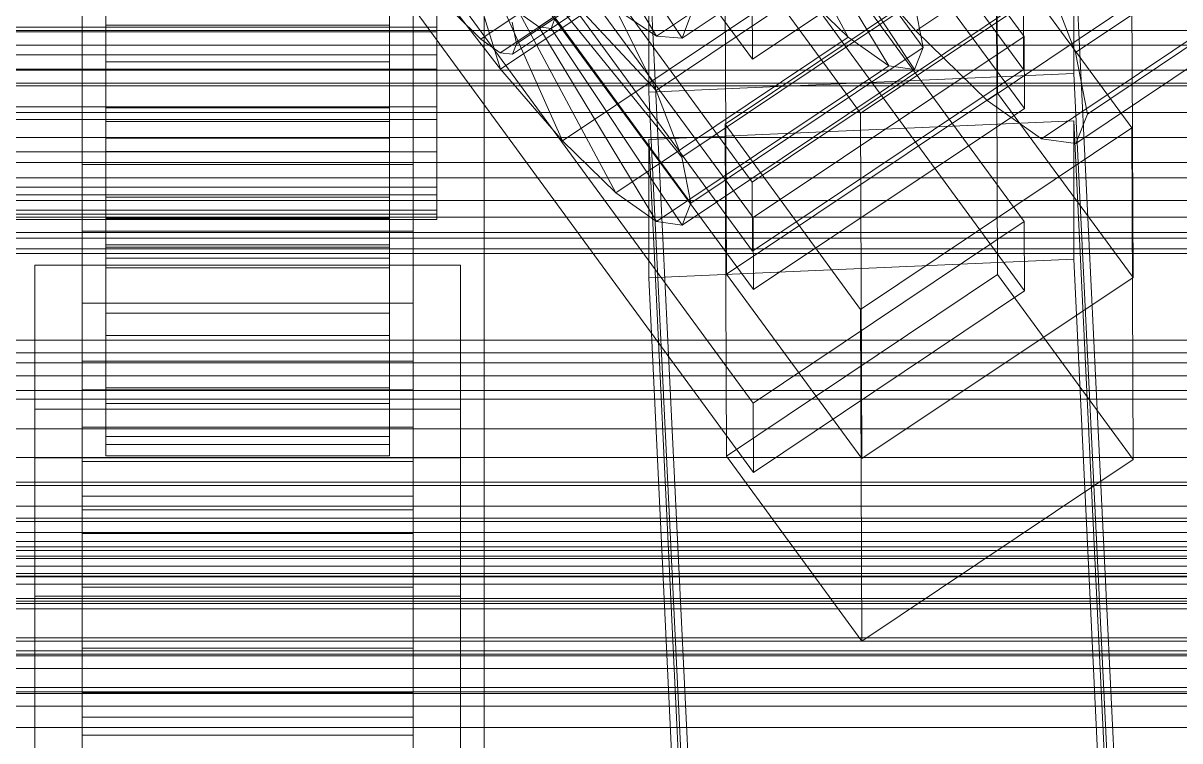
# Model space of a CAD drawing. Header units: millimetres. Extents: x -1970 to 59977, y -65068 to 6837.
# Drawn here: x 130.5 to 179.43, y -33023.81 to -32993.46 of the extents above; entities that cross this region are included whole.
import ezdxf

# ---------------------------------------------------------------- set-up
doc = ezdxf.new("R2010")
doc.units = ezdxf.units.MM
for name, color, linetype, lineweight in [('frontal_adapter-mix', 7, 'Continuous', 0), ('frontal_C01', 7, 'Continuous', 0), ('frontal_C01-mix', 7, 'Continuous', 0), ('frontal_C02', 7, 'Continuous', 0), ('frontal_C03', 7, 'Continuous', 0), ('frontal_C03-dry', 7, 'Continuous', 0), ('frontal_mezcladora', 7, 'Continuous', 0), ('frontal_secador', 7, 'Continuous', 0)]:
    doc.layers.add(name, color=color, linetype=linetype, lineweight=lineweight)

msp = doc.modelspace()

# ---------------------------------------------------------------- linework, layer by layer
at = {"layer": 'frontal_adapter-mix'}
for p, q in [((-150, -33000), (150, -33000)), ((150, -33000), (150, -33050))]:
    msp.add_line(p, q, dxfattribs=at)
at = {"layer": 'frontal_C01'}
for p, q in [((133, -33002.256), (133, -32956.533)), ((147, -32956.533), (147, -33002.256)), ((145.315, -32956.582), (172.847, -32994.026)), ((133.821, -32957.539), (161.353, -32994.983)), ((133, -32959.577), (133, -33005.299)), ((172.859, -32997.07), (145.327, -32959.626)), ((147, -33005.299), (147, -32959.577)), ((161.379, -33001.679), (133.847, -32964.235)), ((133, -33011.996), (133, -32966.273)), ((147, -32966.273), (147, -33011.996)), ((133.859, -32967.279), (161.391, -33004.723)), ((133, -32969.317), (133, -33015.039)), ((147, -33015.039), (147, -32969.317)), ((171.658, -32981.812), (171.715, -32996.422)), ((152.321, -32985.732), (157.295, -32994.01)), ((152.835, -32985.773), (158.378, -32994.095)), ((161.353, -32994.983), (172.821, -32987.329)), ((157.295, -32994.01), (167.125, -32987.45)), ((158.378, -32994.095), (168.208, -32987.536)), ((134, -32988.875), (134, -32993.542)), ((134, -32988.959), (134, -32993.542)), ((146, -32993.542), (146, -32988.875)), ((146, -32993.542), (146, -32988.959)), ((134, -32989.699), (134, -32995.104)), ((146, -32995.104), (146, -32989.699)), ((160.247, -33004.076), (160.19, -32989.466)), ((165.926, -32997.266), (160.19, -32989.466)), ((177.394, -32989.613), (165.926, -32997.266)), ((174.943, -32989.504), (174.943, -32995.593)), ((174.943, -32989.504), (177.811, -33048.646)), ((177.451, -33004.223), (177.394, -32989.613)), ((156.962, -32996.384), (156.962, -32990.295)), ((159.83, -33049.437), (156.962, -32990.295)), ((134, -32995.104), (134, -32990.617)), ((146, -32990.617), (146, -32995.104)), ((134, -32990.888), (134, -32997.616)), ((146, -32997.616), (146, -32990.888)), ((134, -32991.493), (134, -32998.891)), ((146, -32998.891), (146, -32991.493)), ((161.341, -32991.939), (161.353, -32994.983)), ((134, -32992.406), (134, -33000.819)), ((146, -33000.819), (146, -32992.406)), ((134, -32992.833), (134, -33001.721)), ((134, -32992.833), (134, -32993.628)), ((146, -33001.721), (146, -32992.833)), ((146, -32993.628), (146, -32992.833)), ((148, -32992.833), (148, -32993.628)), ((157.295, -32994.01), (155.567, -32992.852)), ((158.743, -32993.104), (158.378, -32994.095)), ((-148, -32993.628), (148, -32993.628)), ((134, -32993.824), (134, -32993.407)), ((134, -32993.407), (134, -33002.932)), ((134, -32993.542), (134, -32997.616)), ((134, -32993.542), (146, -32993.542)), ((134, -32993.628), (134, -33003.399)), ((146, -32993.628), (134, -32993.628)), ((134, -32993.628), (134, -32993.824)), ((146, -33002.932), (146, -32993.407)), ((146, -32993.407), (146, -32993.824)), ((146, -32997.616), (146, -32993.542)), ((146, -33003.399), (146, -32993.628)), ((146, -32993.824), (146, -32993.628)), ((148, -32993.824), (148, -32993.407)), ((148, -32993.628), (148, -32993.824)), ((-148, -32993.824), (148, -32993.824)), ((134, -32993.824), (134, -33003.812)), ((146, -32993.824), (134, -32993.824)), ((146, -33003.812), (146, -32993.824)), ((158.378, -32994.095), (157.295, -32994.01)), ((172.847, -32994.026), (161.379, -33001.679)), ((172.859, -32997.07), (172.847, -32994.026)), ((134, -32995.104), (146, -32995.104)), ((134, -32998.891), (134, -32995.104)), ((146, -32995.104), (146, -32998.891)), ((174.943, -32995.593), (156.962, -32996.384)), ((177.811, -33054.735), (174.943, -32995.593)), ((159.83, -33055.526), (156.962, -32996.384)), ((171.715, -32996.422), (160.247, -33004.076)), ((177.451, -33004.223), (171.715, -32996.422)), ((161.391, -33004.723), (172.859, -32997.07)), ((134, -32997.616), (134, -33000.819)), ((134, -32997.616), (146, -32997.616)), ((146, -33000.819), (146, -32997.616)), ((165.926, -32997.266), (165.983, -33011.876)), ((134, -32998.891), (146, -32998.891)), ((134, -33001.721), (134, -32998.891)), ((146, -32998.891), (146, -33001.721)), ((133, -33014.047), (133, -32999.437)), ((133, -32999.437), (147, -32999.437)), ((133, -33008.963), (133, -32999.437)), ((147, -32999.437), (147, -33014.047)), ((147, -32999.437), (147, -33008.963)), ((134, -33000.819), (134, -33002.932)), ((134, -33000.819), (146, -33000.819)), ((146, -33002.932), (146, -33000.819)), ((134, -33001.721), (146, -33001.721)), ((134, -33003.399), (134, -33001.721)), ((146, -33001.721), (146, -33003.399)), ((161.379, -33001.679), (161.391, -33004.723)), ((147, -33002.256), (133, -33002.256)), ((133, -33002.256), (133, -33005.299)), ((147, -33005.299), (147, -33002.256)), ((134, -33002.932), (134, -33003.812)), ((134, -33002.932), (146, -33002.932)), ((146, -33003.812), (146, -33002.932)), ((134, -33003.399), (146, -33003.399)), ((134, -33003.812), (134, -33003.399)), ((146, -33003.399), (146, -33003.812)), ((131, -33009.786), (131, -33003.699)), ((131, -33003.699), (149, -33003.699)), ((131, -33049.04), (131, -33003.699)), ((134, -33003.812), (146, -33003.812)), ((149, -33003.699), (149, -33009.786)), ((149, -33003.699), (149, -33049.04)), ((160.247, -33004.076), (165.983, -33011.876)), ((165.983, -33011.876), (177.451, -33004.223)), ((133, -33005.299), (147, -33005.299)), ((-311.15, -33007.822), (311.15, -33007.822)), ((-311.15, -33008.375), (311.15, -33008.375)), ((-311.15, -33008.999), (311.15, -33008.999)), ((147, -33008.963), (133, -33008.963)), ((133, -33008.963), (133, -33023.573)), ((147, -33023.573), (147, -33008.963)), ((149, -33009.786), (131, -33009.786)), ((131, -33055.128), (131, -33009.786)), ((149, -33055.128), (149, -33009.786)), ((-311.15, -33010.618), (311.15, -33010.618)), ((-311.15, -33011.824), (311.15, -33011.824)), ((147, -33011.996), (133, -33011.996)), ((133, -33011.996), (133, -33015.039)), ((147, -33015.039), (147, -33011.996)), ((147, -33014.047), (133, -33014.047)), ((133, -33014.047), (133, -33023.573)), ((147, -33023.573), (147, -33014.047)), ((-311.15, -33014.401), (311.15, -33014.401)), ((133, -33015.039), (147, -33015.039)), ((-311.15, -33016.106), (311.15, -33016.106)), ((-311.15, -33019.464), (311.15, -33019.464)), ((-450, -33020.215), (450, -33020.215)), ((-311.15, -33021.552), (311.15, -33021.552)), ((133, -33023.573), (147, -33023.573))]:
    msp.add_line(p, q, dxfattribs=at)
at = {"layer": 'frontal_C01-mix'}
for p, q in [((150, -32744.944), (150, -33000)), ((150, -33000), (-150, -33000))]:
    msp.add_line(p, q, dxfattribs=at)
at = {"layer": 'frontal_C02'}
for p, q in [((149.865, -32994.135), (363.664, -32850.894)), ((151.369, -32994.34), (365.168, -32851.098)), ((150.683, -32994.711), (364.482, -32851.469)), ((151.196, -32994.78), (364.995, -32851.539)), ((168.263, -32993.788), (352.572, -32870.304)), ((175.016, -32994.706), (359.326, -32871.222)), ((171.275, -32996.728), (355.584, -32873.244)), ((175.521, -32997.305), (359.83, -32873.821)), ((173.584, -32998.352), (357.893, -32874.868)), ((175.032, -32998.549), (359.341, -32875.065)), ((172.821, -32995.424), (145.289, -32957.831)), ((161.341, -33000.184), (133.809, -32962.591)), ((145.315, -32964.26), (172.847, -33001.853)), ((133, -33010.542), (133, -32964.638)), ((147, -32964.638), (147, -33010.542)), ((133.821, -32965.514), (161.353, -33003.107)), ((172.859, -33004.776), (145.327, -32967.183)), ((133, -32967.561), (133, -33013.465)), ((147, -33013.465), (147, -32967.561)), ((161.379, -33009.537), (133.847, -32971.944)), ((133, -33019.895), (133, -32973.991)), ((147, -32973.991), (147, -33019.895)), ((133.859, -32974.867), (161.391, -33012.459)), ((133, -32976.913), (133, -33022.817)), ((147, -33022.817), (147, -32976.913)), ((165.397, -32994.056), (161.333, -32986.452)), ((168.573, -32994.488), (162.837, -32986.656)), ((162.151, -32987.027), (152.321, -32993.613)), ((162.664, -32987.097), (152.835, -32993.683)), ((167.125, -32995.271), (162.151, -32987.027)), ((168.208, -32995.418), (162.664, -32987.097)), ((150.688, -32995.409), (160.518, -32988.823)), ((157.272, -32996.304), (167.102, -32989.718)), ((168.263, -32993.788), (164.752, -32989.732)), ((160.19, -32997.741), (171.658, -32990.058)), ((171.658, -32990.058), (171.715, -33004.086)), ((171.658, -32990.058), (177.394, -32997.89)), ((149.192, -32990.559), (150.688, -32995.409)), ((152.311, -32990.983), (157.272, -32996.304)), ((173.554, -32990.928), (175.016, -32994.706)), ((150.688, -32995.409), (147.868, -32991.746)), ((134, -32992.11), (134, -32997.047)), ((146, -32997.047), (146, -32992.11)), ((150.436, -32991.996), (153.314, -32998.443)), ((153.314, -32998.443), (163.144, -32991.857)), ((163.144, -32991.857), (165.397, -32994.056)), ((134, -32994.797), (134, -32992.458)), ((146, -32992.458), (146, -32994.797)), ((148, -32994.797), (148, -32992.458)), ((152.829, -32992.321), (158.366, -32999.13)), ((158.366, -32999.13), (168.196, -32992.544)), ((172.809, -32992.501), (161.341, -33000.184)), ((168.573, -32994.488), (168.196, -32992.544)), ((172.821, -32995.424), (172.809, -32992.501)), ((134, -32993.084), (134, -32995.402)), ((146, -32995.402), (146, -32993.084)), ((148, -32993.084), (148, -32995.402)), ((149.865, -32994.135), (148.798, -32993.093)), ((151.503, -32993.038), (155.567, -33000.642)), ((151.503, -32993.038), (152.321, -32993.613)), ((155.535, -32992.789), (157.272, -32996.304)), ((134, -32998.324), (134, -32993.432)), ((146, -32993.432), (146, -32998.324)), ((151.191, -32993.419), (151.369, -32994.34)), ((152.321, -32993.613), (157.295, -33001.857)), ((152.321, -32993.613), (152.835, -32993.683)), ((152.835, -32993.683), (153.008, -32993.242)), ((152.835, -32993.683), (158.378, -33002.004)), ((153.008, -32993.242), (158.743, -33001.074)), ((150.683, -32994.711), (149.865, -32994.135)), ((155.567, -33000.642), (165.397, -32994.056)), ((165.397, -32994.056), (167.125, -32995.271)), ((171.275, -32996.728), (168.263, -32993.788)), ((151.369, -32994.34), (151.196, -32994.78)), ((158.743, -33001.074), (168.573, -32994.488)), ((168.208, -32995.418), (168.573, -32994.488)), ((175.016, -32994.706), (175.521, -32997.305)), ((-148, -32994.797), (148, -32994.797)), ((134, -32996.997), (134, -32994.797)), ((134, -32994.797), (134, -32997.047)), ((146, -32994.797), (134, -32994.797)), ((146, -32997.047), (146, -32994.797)), ((146, -32994.797), (146, -32996.997)), ((148, -32996.997), (148, -32994.797)), ((151.196, -32994.78), (150.683, -32994.711)), ((-148, -32995.402), (148, -32995.402)), ((134, -32995.402), (134, -32998.324)), ((146, -32995.402), (134, -32995.402)), ((134, -32995.402), (134, -32997.54)), ((146, -32998.324), (146, -32995.402)), ((146, -32997.54), (146, -32995.402)), ((148, -32995.402), (148, -32997.54)), ((153.314, -32998.443), (150.688, -32995.409)), ((157.295, -33001.857), (167.125, -32995.271)), ((158.378, -33002.004), (168.208, -32995.418)), ((161.353, -33003.107), (172.821, -32995.424)), ((167.125, -32995.271), (168.208, -32995.418)), ((157.272, -32996.304), (158.366, -32999.13)), ((-148, -32996.997), (148, -32996.997)), ((134, -32998.91), (134, -32996.997)), ((134, -32996.997), (134, -33001.693)), ((146, -32996.997), (134, -32996.997)), ((134, -32997.047), (134, -33001.693)), ((134, -32997.047), (146, -32997.047)), ((146, -33001.693), (146, -32996.997)), ((146, -32996.997), (146, -32998.91)), ((146, -33001.693), (146, -32997.047)), ((148, -32998.91), (148, -32996.997)), ((173.584, -32998.352), (171.275, -32996.728)), ((-148, -32997.54), (148, -32997.54)), ((134, -32997.54), (134, -33002.838)), ((146, -32997.54), (134, -32997.54)), ((134, -32997.54), (134, -32999.353)), ((146, -33002.838), (146, -32997.54)), ((146, -32999.353), (146, -32997.54)), ((148, -32997.54), (148, -32999.353)), ((156.962, -32998.388), (174.943, -32997.593)), ((174.943, -32997.593), (174.943, -33003.44)), ((174.943, -32997.593), (177.811, -33056.97)), ((175.521, -32997.305), (175.032, -32998.549)), ((160.247, -33011.77), (160.19, -32997.741)), ((165.926, -33005.573), (160.19, -32997.741)), ((177.394, -32997.89), (165.926, -33005.573)), ((177.451, -33011.918), (177.394, -32997.89)), ((134, -32998.324), (146, -32998.324)), ((134, -33002.838), (134, -32998.324)), ((146, -32998.324), (146, -33002.838)), ((155.567, -33000.642), (153.314, -32998.443)), ((156.962, -33004.234), (156.962, -32998.388)), ((159.83, -33057.765), (156.962, -32998.388)), ((175.032, -32998.549), (173.584, -32998.352)), ((-148, -32998.91), (148, -32998.91)), ((134, -33000.404), (134, -32998.91)), ((134, -32998.91), (134, -33005.731)), ((146, -32998.91), (134, -32998.91)), ((146, -33005.731), (146, -32998.91)), ((146, -32998.91), (146, -33000.404)), ((148, -33000.404), (148, -32998.91)), ((-148, -32999.353), (148, -32999.353)), ((134, -32999.353), (134, -33006.666)), ((146, -32999.353), (134, -32999.353)), ((134, -32999.353), (134, -33000.717)), ((146, -33006.666), (146, -32999.353)), ((146, -33000.717), (146, -32999.353)), ((148, -32999.353), (148, -33000.717)), ((158.366, -32999.13), (158.743, -33001.074)), ((-148, -33000.404), (148, -33000.404)), ((134, -33001.378), (134, -33000.404)), ((134, -33000.404), (134, -33008.885)), ((146, -33000.404), (134, -33000.404)), ((146, -33008.885), (146, -33000.404)), ((146, -33000.404), (146, -33001.378)), ((148, -33001.378), (148, -33000.404)), ((161.341, -33000.184), (161.353, -33003.107)), ((-148, -33000.717), (148, -33000.717)), ((134, -33000.717), (134, -33009.546)), ((146, -33000.717), (134, -33000.717)), ((134, -33000.717), (134, -33001.54)), ((146, -33009.546), (146, -33000.717)), ((146, -33001.54), (146, -33000.717)), ((148, -33000.717), (148, -33001.54)), ((157.295, -33001.857), (155.567, -33000.642)), ((-148, -33001.378), (148, -33001.378)), ((-148, -33001.54), (148, -33001.54)), ((134, -33001.766), (134, -33001.378)), ((134, -33001.378), (134, -33010.942)), ((146, -33001.378), (134, -33001.378)), ((134, -33001.54), (134, -33011.284)), ((146, -33001.54), (134, -33001.54)), ((134, -33001.54), (134, -33001.766)), ((146, -33010.942), (146, -33001.378)), ((146, -33001.378), (146, -33001.766)), ((146, -33011.284), (146, -33001.54)), ((146, -33001.766), (146, -33001.54)), ((148, -33001.766), (148, -33001.378)), ((148, -33001.54), (148, -33001.766)), ((158.743, -33001.074), (158.378, -33002.004)), ((-148, -33001.766), (148, -33001.766)), ((134, -33001.693), (134, -33005.731)), ((134, -33001.693), (146, -33001.693)), ((134, -33001.766), (134, -33011.76)), ((146, -33001.766), (134, -33001.766)), ((146, -33005.731), (146, -33001.693)), ((146, -33011.76), (146, -33001.766)), ((158.378, -33002.004), (157.295, -33001.857)), ((172.847, -33001.853), (161.379, -33009.537)), ((172.859, -33004.776), (172.847, -33001.853)), ((134, -33002.838), (146, -33002.838)), ((134, -33006.666), (134, -33002.838)), ((146, -33002.838), (146, -33006.666)), ((174.943, -33003.44), (156.962, -33004.234)), ((177.811, -33062.817), (174.943, -33003.44)), ((159.83, -33063.611), (156.962, -33004.234)), ((171.715, -33004.086), (160.247, -33011.77)), ((177.451, -33011.918), (171.715, -33004.086)), ((161.391, -33012.459), (172.859, -33004.776)), ((134, -33005.731), (134, -33008.885)), ((134, -33005.731), (146, -33005.731)), ((146, -33008.885), (146, -33005.731)), ((165.926, -33005.573), (165.983, -33019.602)), ((134, -33006.666), (146, -33006.666)), ((134, -33009.546), (134, -33006.666)), ((146, -33006.666), (146, -33009.546)), ((133, -33021.781), (133, -33007.753)), ((133, -33007.753), (147, -33007.753)), ((133, -33017.316), (133, -33007.753)), ((147, -33007.753), (147, -33021.781)), ((147, -33007.753), (147, -33017.316)), ((134, -33008.885), (134, -33010.942)), ((134, -33008.885), (146, -33008.885)), ((146, -33010.942), (146, -33008.885)), ((134, -33009.546), (146, -33009.546)), ((134, -33011.284), (134, -33009.546)), ((146, -33009.546), (146, -33011.284)), ((161.379, -33009.537), (161.391, -33012.459)), ((147, -33010.542), (133, -33010.542)), ((133, -33010.542), (133, -33013.465)), ((147, -33013.465), (147, -33010.542)), ((134, -33010.942), (134, -33011.76)), ((134, -33010.942), (146, -33010.942)), ((134, -33011.284), (146, -33011.284)), ((134, -33011.76), (134, -33011.284)), ((146, -33011.76), (146, -33010.942)), ((146, -33011.284), (146, -33011.76)), ((134, -33011.76), (146, -33011.76)), ((160.247, -33011.77), (165.983, -33019.602)), ((131, -33017.69), (131, -33011.844)), ((131, -33011.844), (149, -33011.844)), ((131, -33057.366), (131, -33011.844)), ((149, -33011.844), (149, -33017.69)), ((149, -33011.844), (149, -33057.366)), ((165.983, -33019.602), (177.451, -33011.918)), ((133, -33013.465), (147, -33013.465)), ((149, -33017.69), (131, -33017.69)), ((131, -33063.211), (131, -33017.69)), ((147, -33017.316), (133, -33017.316)), ((133, -33017.316), (133, -33031.345)), ((147, -33031.345), (147, -33017.316)), ((149, -33063.211), (149, -33017.69)), ((147, -33019.895), (133, -33019.895)), ((133, -33019.895), (133, -33022.817)), ((147, -33022.817), (147, -33019.895)), ((147, -33021.781), (133, -33021.781)), ((133, -33021.781), (133, -33031.345)), ((147, -33031.345), (147, -33021.781)), ((133, -33022.817), (147, -33022.817))]:
    msp.add_line(p, q, dxfattribs=at)
at = {"layer": 'frontal_C03'}
for p, q in [((-1250, -32993.774), (1250, -32993.774)), ((1250, -32994.392), (-1250, -32994.392)), ((-1250, -32995.45), (1250, -32995.45)), ((-1250, -32996.112), (1250, -32996.112)), ((-1250, -32997.242), (1250, -32997.242)), ((1250, -32998.302), (-1250, -32998.302)), ((1250, -32999.359), (-1250, -32999.359)), ((-1250, -33000.961), (1250, -33000.961)), ((1250, -33001.667), (-1250, -33001.667)), ((1250, -33002.32), (-1250, -33002.32)), ((-1250, -33002.558), (1250, -33002.558)), ((1250, -33003.201), (-1250, -33003.201)), ((-1250, -33007.405), (1250, -33007.405)), ((-1250, -33009.36), (1250, -33009.36)), ((1250, -33013.008), (-1250, -33013.008)), ((1250, -33013.889), (-1250, -33013.889)), ((1250, -33014.543), (-1250, -33014.543)), ((-1250, -33015.005), (1250, -33015.005)), ((-1268, -33015.378), (1268, -33015.378)), ((-1268, -33015.602), (1268, -33015.602)), ((-1268, -33015.767), (1268, -33015.767)), ((-1268, -33016.424), (1268, -33016.424)), ((-1268, -33016.742), (1268, -33016.742)), ((1250, -33016.85), (-1250, -33016.85)), ((1250, -33017.186), (-1250, -33017.186)), ((-1268, -33017.788), (1268, -33017.788)), ((-1250, -33017.907), (1250, -33017.907)), ((-1268, -33018.237), (1268, -33018.237)), ((-1268, -33019.6), (1268, -33019.6)), ((-1268, -33020.15), (1268, -33020.15)), ((1250, -33020.759), (-1250, -33020.759)), ((-1268, -33021.738), (1268, -33021.738)), ((1250, -33021.817), (-1250, -33021.817)), ((1268, -33022.351), (-1268, -33022.351)), ((-1250, -33023.243), (1250, -33023.243))]:
    msp.add_line(p, q, dxfattribs=at)
at = {"layer": 'frontal_C03-dry'}
for p, q in [((-1250, -33006.875), (1250, -33006.875)), ((1250, -33012.875), (-1250, -33012.875)), ((1290, -33016), (-1290, -33016)), ((1250, -33016.875), (-1250, -33016.875)), ((-1290, -33020), (1290, -33020))]:
    msp.add_line(p, q, dxfattribs=at)
at = {"layer": 'frontal_mezcladora'}
for p, q in [((-275, -33000), (275, -33000)), ((275, -33015), (-275, -33015))]:
    msp.add_line(p, q, dxfattribs=at)
at = {"layer": 'frontal_secador'}
for p, q in [((1300, -32996), (-1300, -32996)), ((-1400, -33000), (1400, -33000)), ((-1380, -33000), (1380, -33000)), ((-1300, -33000), (1300, -33000)), ((-1380, -33003), (1380, -33003)), ((-1265, -33015), (1265, -33015)), ((-1300, -33016), (1300, -33016)), ((-1265, -33018), (1265, -33018)), ((1300, -33020), (-1300, -33020))]:
    msp.add_line(p, q, dxfattribs=at)

doc.saveas('drawing.dxf')
